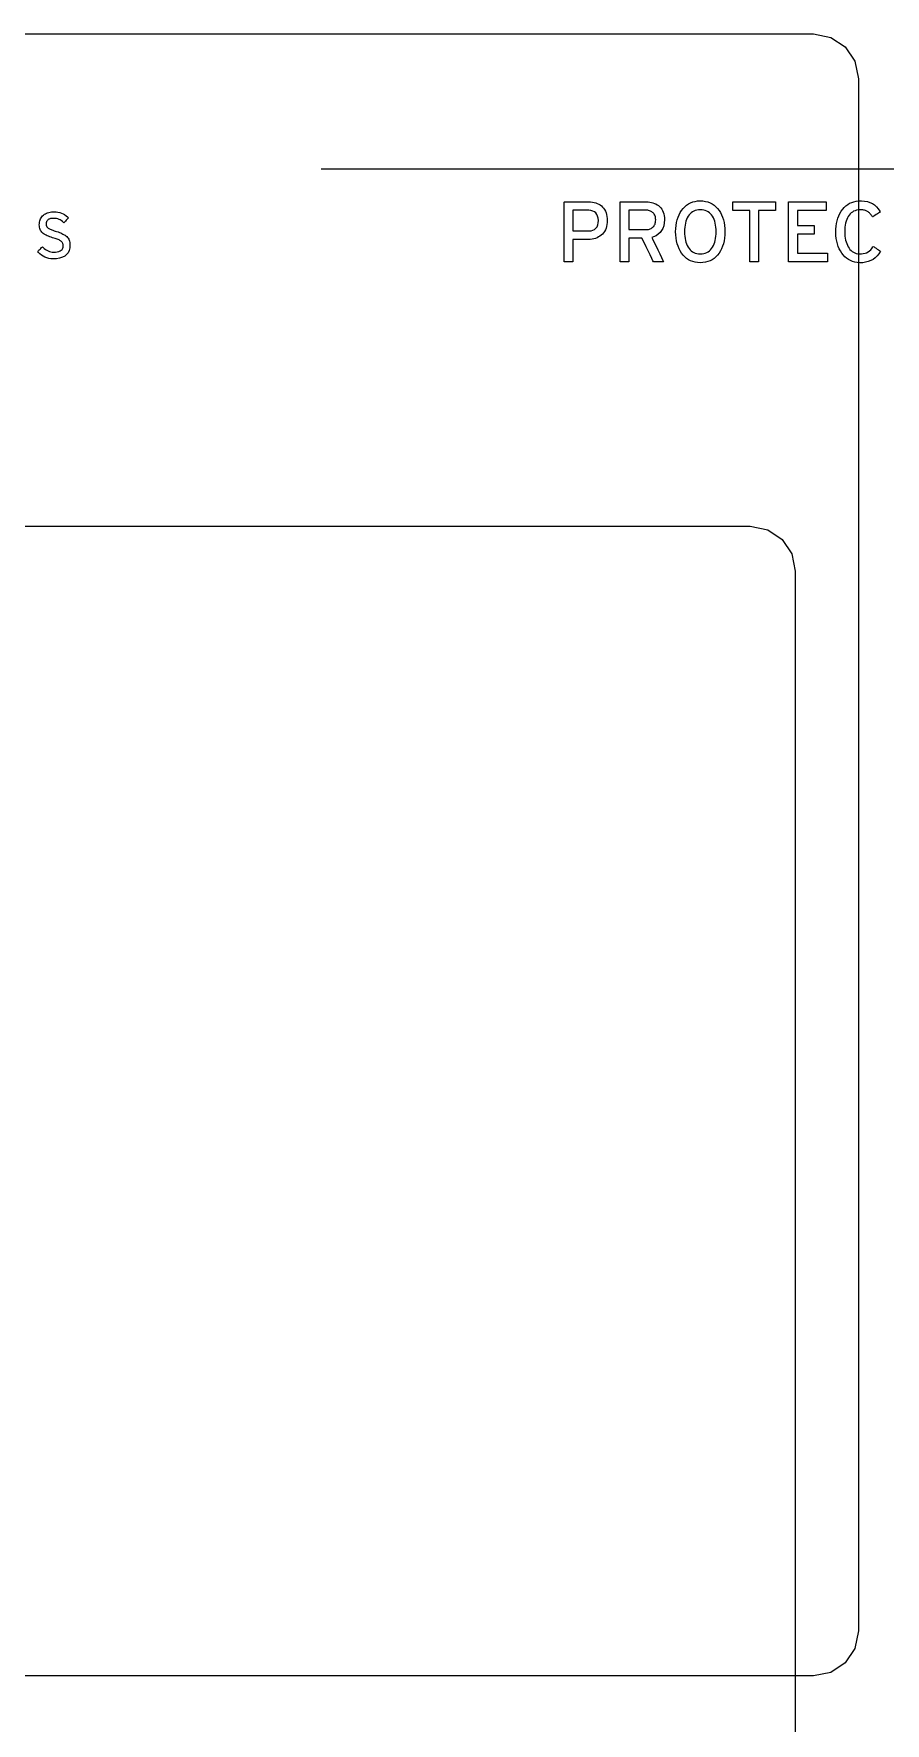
# Model space of a CAD drawing. Extents: x 1 to 47.7, y 0.2 to 35.
# Drawn here: x 7.778 to 9.292, y 11.121 to 14.125 of the extents above; entities that cross this region are included whole.
import ezdxf

# ---------------------------------------------------------------- set-up
doc = ezdxf.new("R2010")
doc.units = 0
doc.header["$MEASUREMENT"] = 0
for name, color, linetype in [('4_1__4U__UP_TO_ONE_IO_BOAR', 7, 'CONTINUOUS'), ('4_2__4U__FRONT_PANEL_W_24_', 7, 'CONTINUOUS'), ('5_1___24__TARGET_LEDS___12', 7, 'CONTINUOUS')]:
    doc.layers.add(name, color=color, linetype=linetype)

msp = doc.modelspace()

# ---------------------------------------------------------------- linework, layer by layer
at = {"layer": '4_1__4U__UP_TO_ONE_IO_BOAR'}
msp.add_lwpolyline([(7.5268, 14.125), (7.7842, 14.125), (8.0416, 14.125), (8.2909, 14.125), (8.41, 14.125), (8.524, 14.125), (8.632, 14.125), (8.7329, 14.125), (8.8257, 14.125), (8.9095, 14.125), (8.9831, 14.125), (9.0456, 14.125), (9.0959, 14.125), (9.1163, 14.125), (9.1332, 14.125), (9.1465, 14.125), (9.1562, 14.125), (9.1622, 14.125), (9.1642, 14.125), (9.1953, 14.1187), (9.2207, 14.1016), (9.2379, 14.0762), (9.2442, 14.045), (9.2442, 14.043), (9.2442, 14.0371), (9.2442, 14.0274), (9.2442, 14.014), (9.2442, 13.9971), (9.2442, 13.9768), (9.2442, 13.9264), (9.2442, 13.8639), (9.2442, 13.7903), (9.2442, 13.7066), (9.2442, 13.6138), (9.2442, 13.5129), (9.2442, 13.4049), (9.2442, 13.2908), (9.2442, 13.1717), (9.2442, 12.9224), (9.2442, 12.665), (9.2442, 12.4076), (9.2442, 12.1583), (9.2442, 12.0392), (9.2442, 11.9252), (9.2442, 11.8172), (9.2442, 11.7163), (9.2442, 11.6235), (9.2442, 11.5397), (9.2442, 11.4661), (9.2442, 11.4036), (9.2442, 11.3533), (9.2442, 11.3329), (9.2442, 11.316), (9.2442, 11.3027), (9.2442, 11.293), (9.2442, 11.287), (9.2442, 11.285), (9.2442, 11.285), (9.2379, 11.2539), (9.2207, 11.2285), (9.1953, 11.2113), (9.1642, 11.205), (9.1622, 11.205), (9.1562, 11.205), (9.1465, 11.205), (9.1332, 11.205), (9.1163, 11.205), (9.0959, 11.205), (9.0456, 11.205), (8.9831, 11.205), (8.9095, 11.205), (8.8257, 11.205), (8.7329, 11.205), (8.632, 11.205), (8.524, 11.205), (8.41, 11.205), (8.2909, 11.205), (8.0416, 11.205), (7.7842, 11.205), (7.5268, 11.205)], dxfattribs=at)
at = {"layer": '4_2__4U__FRONT_PANEL_W_24_'}
for points in [[(11.4131, 13.8845), (8.2889, 13.8845)], [(9.0666, 13.8107), (9.0666, 13.7195), (9.0511, 13.7195), (9.0511, 13.8107), (9.0209, 13.8107), (9.0209, 13.8264), (9.0968, 13.8264), (9.0968, 13.8107), (9.0666, 13.8107)], [(9.1202, 13.7195), (9.1202, 13.8264), (9.1869, 13.8264), (9.1869, 13.8109), (9.1357, 13.8109), (9.1357, 13.7843), (9.1654, 13.7843), (9.1654, 13.7688), (9.1357, 13.7688), (9.1357, 13.735), (9.1891, 13.735), (9.1891, 13.7195), (9.1202, 13.7195)], [(7.6821, 13.2495), (7.9376, 13.2495), (8.1851, 13.2495), (8.3033, 13.2495), (8.4166, 13.2495), (8.5238, 13.2495), (8.6239, 13.2495), (8.7161, 13.2495), (8.7992, 13.2495), (8.8723, 13.2495), (8.9343, 13.2495), (8.9843, 13.2495), (9.0213, 13.2495), (9.0346, 13.2495), (9.0442, 13.2495), (9.0501, 13.2495), (9.0521, 13.2495), (9.0832, 13.2432), (9.1086, 13.226), (9.1258, 13.2006), (9.1321, 13.1695), (9.1321, 13.1675), (9.1321, 13.1616), (9.1321, 13.152), (9.1321, 13.1387), (9.1321, 13.1017), (9.1321, 13.0517), (9.1321, 12.9897), (9.1321, 12.9166), (9.1321, 12.8335), (9.1321, 12.7413), (9.1321, 12.6412), (9.1321, 12.534), (9.1321, 12.4207), (9.1321, 12.3025), (9.1321, 12.055), (9.1321, 11.7995), (9.1321, 11.5439), (9.1321, 11.2964), (9.1321, 11.1782), (9.1321, 11.0649)]]:
    msp.add_lwpolyline(points, dxfattribs=at)
for points in [[(8.7977, 13.7929), (8.7975, 13.7892), (8.7971, 13.7857), (8.7964, 13.7823), (8.7955, 13.7792), (8.7943, 13.7764), (8.7929, 13.7737), (8.7912, 13.7713), (8.7892, 13.769), (8.7871, 13.767), (8.7847, 13.7652), (8.7822, 13.7637), (8.7796, 13.7624), (8.7767, 13.7613), (8.7737, 13.7605), (8.7706, 13.7598), (8.7672, 13.7595), (8.7637, 13.7593), (8.7625, 13.7593), (8.76, 13.7593), (8.7562, 13.7593), (8.7516, 13.7593), (8.7469, 13.7593), (8.7425, 13.7593), (8.7389, 13.7593), (8.7367, 13.7593), (8.7363, 13.7591), (8.7363, 13.7567), (8.7363, 13.752), (8.7363, 13.7459), (8.7363, 13.739), (8.7363, 13.7322), (8.7363, 13.7261), (8.7363, 13.7217), (8.7363, 13.7196), (8.7359, 13.7195), (8.7346, 13.7195), (8.7325, 13.7195), (8.73, 13.7195), (8.7273, 13.7195), (8.7248, 13.7195), (8.7228, 13.7195), (8.7214, 13.7195), (8.7211, 13.7197), (8.7211, 13.7254), (8.7211, 13.7374), (8.7211, 13.7535), (8.7211, 13.7719), (8.7211, 13.7903), (8.7211, 13.8069), (8.7211, 13.8194), (8.7211, 13.8259), (8.7218, 13.8264), (8.7253, 13.8264), (8.7311, 13.8264), (8.7381, 13.8264), (8.7457, 13.8264), (8.7529, 13.8264), (8.759, 13.8264), (8.7631, 13.8264), (8.7648, 13.8264), (8.7681, 13.8262), (8.7713, 13.8259), (8.7743, 13.8253), (8.7772, 13.8245), (8.7799, 13.8234), (8.7825, 13.8222), (8.7849, 13.8207), (8.7872, 13.819), (8.7894, 13.817), (8.7913, 13.8148), (8.7929, 13.8124), (8.7944, 13.8097), (8.7955, 13.8068), (8.7964, 13.8037), (8.7971, 13.8003), (8.7975, 13.7967)], [(8.8995, 13.7944), (8.8991, 13.7887), (8.8981, 13.7836), (8.8965, 13.779), (8.8944, 13.775), (8.8916, 13.7714), (8.8883, 13.7685), (8.8844, 13.766), (8.8799, 13.7641), (8.8768, 13.7629), (8.8781, 13.7602), (8.8806, 13.7551), (8.8838, 13.7484), (8.8874, 13.741), (8.891, 13.7335), (8.8942, 13.727), (8.8966, 13.722), (8.8978, 13.7196), (8.8975, 13.7195), (8.896, 13.7195), (8.8936, 13.7195), (8.8907, 13.7195), (8.8876, 13.7195), (8.8846, 13.7195), (8.8821, 13.7195), (8.8805, 13.7195), (8.8799, 13.7195), (8.879, 13.7213), (8.8769, 13.7257), (8.8739, 13.7319), (8.8705, 13.739), (8.8669, 13.7462), (8.8637, 13.7529), (8.8611, 13.7582), (8.8596, 13.7613), (8.8592, 13.7618), (8.8576, 13.7618), (8.8548, 13.7618), (8.8512, 13.7618), (8.8471, 13.7618), (8.8432, 13.7618), (8.8397, 13.7618), (8.8372, 13.7618), (8.836, 13.7618), (8.836, 13.7607), (8.836, 13.7569), (8.836, 13.7512), (8.836, 13.7443), (8.836, 13.737), (8.836, 13.73), (8.836, 13.7243), (8.836, 13.7205), (8.836, 13.7195), (8.8352, 13.7195), (8.8336, 13.7195), (8.8313, 13.7195), (8.8288, 13.7195), (8.8261, 13.7195), (8.8238, 13.7195), (8.8219, 13.7195), (8.8209, 13.7195), (8.8208, 13.7207), (8.8208, 13.7285), (8.8208, 13.7419), (8.8208, 13.7587), (8.8208, 13.7771), (8.8208, 13.7951), (8.8208, 13.8106), (8.8208, 13.8217), (8.8208, 13.8263), (8.8222, 13.8264), (8.8265, 13.8264), (8.8328, 13.8264), (8.8403, 13.8264), (8.8481, 13.8264), (8.8555, 13.8264), (8.8615, 13.8264), (8.8653, 13.8264), (8.8671, 13.8264), (8.8703, 13.8262), (8.8733, 13.8258), (8.8762, 13.8253), (8.879, 13.8245), (8.8817, 13.8235), (8.8842, 13.8224), (8.8866, 13.821), (8.8889, 13.8194), (8.8911, 13.8176), (8.893, 13.8155), (8.8947, 13.8132), (8.8961, 13.8107), (8.8973, 13.8079), (8.8982, 13.8049), (8.8989, 13.8016), (8.8993, 13.7981)], [(9.007, 13.773), (9.0068, 13.7673), (9.0063, 13.7619), (9.0055, 13.7567), (9.0043, 13.7518), (9.0029, 13.7473), (9.0011, 13.7429), (8.999, 13.7389), (8.9966, 13.7351), (8.9939, 13.7316), (8.9908, 13.7284), (8.9876, 13.7257), (8.9841, 13.7233), (8.9804, 13.7214), (8.9764, 13.7199), (8.9722, 13.7188), (8.9677, 13.7181), (8.963, 13.7178), (8.9584, 13.7181), (8.954, 13.7188), (8.9498, 13.7199), (8.9459, 13.7214), (8.9422, 13.7233), (8.9388, 13.7257), (8.9356, 13.7284), (8.9326, 13.7316), (8.9299, 13.7351), (8.9274, 13.7389), (8.9253, 13.7429), (8.9235, 13.7473), (8.922, 13.7518), (8.9208, 13.7567), (8.92, 13.7619), (8.9195, 13.7673), (8.9193, 13.773), (8.9195, 13.7787), (8.92, 13.7841), (8.9208, 13.7892), (8.922, 13.7941), (8.9235, 13.7987), (8.9253, 13.8031), (8.9274, 13.8072), (8.9299, 13.811), (8.9326, 13.8145), (8.9356, 13.8176), (8.9388, 13.8203), (8.9422, 13.8227), (8.9459, 13.8246), (8.9498, 13.8261), (8.954, 13.8271), (8.9584, 13.8278), (8.963, 13.8281), (8.9677, 13.8278), (8.9722, 13.8271), (8.9764, 13.8261), (8.9804, 13.8246), (8.9841, 13.8227), (8.9876, 13.8203), (8.9908, 13.8176), (8.9939, 13.8145), (8.9966, 13.811), (8.999, 13.8072), (9.0011, 13.8031), (9.0029, 13.7987), (9.0043, 13.7941), (9.0055, 13.7892), (9.0063, 13.7841), (9.0068, 13.7787)], [(9.2835, 13.7382), (9.2807, 13.7339), (9.2776, 13.73), (9.2741, 13.7267), (9.2704, 13.7239), (9.2662, 13.7217), (9.2618, 13.7199), (9.257, 13.7187), (9.2519, 13.718), (9.2467, 13.7178), (9.2422, 13.7182), (9.2379, 13.719), (9.2339, 13.7201), (9.2302, 13.7217), (9.2266, 13.7236), (9.2233, 13.7259), (9.2202, 13.7287), (9.2173, 13.7318), (9.2147, 13.7352), (9.2123, 13.7389), (9.2102, 13.7428), (9.2084, 13.747), (9.2069, 13.7514), (9.2058, 13.7561), (9.2049, 13.7611), (9.2043, 13.7663), (9.2041, 13.7718), (9.2042, 13.7774), (9.2046, 13.7828), (9.2054, 13.7878), (9.2064, 13.7927), (9.2078, 13.7973), (9.2094, 13.8016), (9.2114, 13.8057), (9.2137, 13.8095), (9.2163, 13.813), (9.219, 13.8162), (9.222, 13.8191), (9.2252, 13.8215), (9.2287, 13.8236), (9.2324, 13.8253), (9.2363, 13.8265), (9.2405, 13.8274), (9.2448, 13.828), (9.2498, 13.8281), (9.2552, 13.8276), (9.2602, 13.8266), (9.2648, 13.8251), (9.2691, 13.8231), (9.2729, 13.8206), (9.2764, 13.8175), (9.2795, 13.814), (9.2821, 13.8099), (9.2829, 13.808), (9.2819, 13.8074), (9.2802, 13.8063), (9.278, 13.8049), (9.2757, 13.8034), (9.2734, 13.8019), (9.2714, 13.8006), (9.27, 13.7997), (9.2694, 13.7993), (9.2686, 13.8005), (9.2677, 13.8019), (9.2667, 13.8032), (9.2658, 13.8044), (9.2648, 13.8056), (9.2638, 13.8066), (9.2627, 13.8075), (9.2617, 13.8084), (9.2606, 13.8092), (9.2594, 13.8098), (9.2581, 13.8104), (9.2568, 13.8109), (9.2553, 13.8113), (9.2539, 13.8116), (9.2523, 13.8119), (9.2506, 13.812), (9.2489, 13.8121), (9.2466, 13.8121), (9.2437, 13.8118), (9.2409, 13.8113), (9.2383, 13.8105), (9.2358, 13.8094), (9.2336, 13.8081), (9.2315, 13.8065), (9.2296, 13.8046), (9.2278, 13.8025), (9.2262, 13.8001), (9.2248, 13.7975), (9.2235, 13.7946), (9.2225, 13.7916), (9.2216, 13.7883), (9.2209, 13.7849), (9.2204, 13.7812), (9.2201, 13.7773), (9.22, 13.7732), (9.2201, 13.7692), (9.2204, 13.7653), (9.2208, 13.7617), (9.2215, 13.7582), (9.2223, 13.755), (9.2234, 13.7519), (9.2246, 13.7491), (9.226, 13.7464), (9.2276, 13.744), (9.2293, 13.7417), (9.2312, 13.7397), (9.2333, 13.738), (9.2355, 13.7366), (9.238, 13.7355), (9.2405, 13.7346), (9.2433, 13.734), (9.2462, 13.7338), (9.2495, 13.7338), (9.2529, 13.7341), (9.256, 13.7348), (9.2589, 13.7358), (9.2616, 13.7372), (9.2641, 13.739), (9.2663, 13.7411), (9.2684, 13.7435), (9.2702, 13.7463), (9.2709, 13.7469), (9.272, 13.7462), (9.2737, 13.745), (9.2757, 13.7436), (9.2779, 13.7421), (9.28, 13.7406), (9.2818, 13.7394), (9.2831, 13.7385)], [(7.8423, 13.7494), (7.842, 13.7443), (7.8409, 13.7397), (7.839, 13.7358), (7.8364, 13.7324), (7.833, 13.7297), (7.8289, 13.7276), (7.8239, 13.726), (7.8182, 13.7251), (7.8123, 13.7247), (7.8084, 13.7251), (7.8048, 13.7257), (7.8013, 13.7266), (7.7979, 13.7279), (7.7948, 13.7295), (7.7919, 13.7314), (7.7891, 13.7336), (7.7865, 13.7361), (7.7851, 13.7379), (7.7856, 13.7384), (7.7866, 13.7394), (7.7878, 13.7407), (7.7892, 13.7421), (7.7907, 13.7435), (7.7919, 13.7448), (7.7929, 13.7457), (7.7934, 13.7463), (7.7946, 13.7451), (7.7967, 13.7432), (7.7988, 13.7415), (7.8011, 13.7401), (7.8034, 13.7389), (7.8058, 13.738), (7.8082, 13.7373), (7.8108, 13.7369), (7.8134, 13.7367), (7.8167, 13.7367), (7.8199, 13.7371), (7.8227, 13.7378), (7.825, 13.7388), (7.8269, 13.7401), (7.8284, 13.7417), (7.8295, 13.7437), (7.8302, 13.7459), (7.8304, 13.7484), (7.8303, 13.7495), (7.8302, 13.7505), (7.8299, 13.7515), (7.8296, 13.7524), (7.8292, 13.7533), (7.8286, 13.7541), (7.828, 13.7549), (7.8272, 13.7556), (7.8264, 13.7563), (7.8254, 13.757), (7.8242, 13.7577), (7.8229, 13.7584), (7.8214, 13.759), (7.8198, 13.7597), (7.818, 13.7604), (7.8161, 13.761), (7.814, 13.7616), (7.8116, 13.7623), (7.8089, 13.7632), (7.8064, 13.764), (7.8041, 13.7649), (7.8019, 13.7659), (7.7998, 13.7669), (7.798, 13.7679), (7.7963, 13.769), (7.7947, 13.7701), (7.7933, 13.7713), (7.7921, 13.7725), (7.791, 13.7739), (7.7901, 13.7755), (7.7893, 13.7772), (7.7887, 13.779), (7.7883, 13.781), (7.788, 13.7831), (7.7879, 13.7854), (7.788, 13.7878), (7.7882, 13.79), (7.7887, 13.7922), (7.7893, 13.7943), (7.7901, 13.7962), (7.7912, 13.798), (7.7924, 13.7997), (7.7938, 13.8013), (7.7954, 13.8027), (7.7971, 13.804), (7.7988, 13.8051), (7.8007, 13.806), (7.8027, 13.8069), (7.8048, 13.8075), (7.807, 13.8081), (7.8093, 13.8084), (7.8117, 13.8087), (7.8142, 13.8087), (7.8177, 13.8086), (7.821, 13.8081), (7.8242, 13.8073), (7.8273, 13.8063), (7.8302, 13.805), (7.8329, 13.8034), (7.8356, 13.8015), (7.838, 13.7994), (7.8397, 13.7977), (7.8392, 13.7972), (7.8383, 13.7962), (7.8371, 13.795), (7.8357, 13.7935), (7.8343, 13.7921), (7.833, 13.7907), (7.832, 13.7897), (7.8314, 13.7891), (7.8306, 13.7898), (7.8289, 13.7914), (7.827, 13.7928), (7.8251, 13.794), (7.8231, 13.7949), (7.8209, 13.7957), (7.8186, 13.7963), (7.8163, 13.7966), (7.8138, 13.7968), (7.8119, 13.7968), (7.8105, 13.7967), (7.8091, 13.7965), (7.8079, 13.7963), (7.8067, 13.7959), (7.8057, 13.7956), (7.8047, 13.7951), (7.8038, 13.7946), (7.803, 13.794), (7.8024, 13.7933), (7.8018, 13.7926), (7.8012, 13.7919), (7.8008, 13.7911), (7.8004, 13.7903), (7.8002, 13.7894), (7.8, 13.7885), (7.7998, 13.7876), (7.7998, 13.7867), (7.7998, 13.7862), (7.7998, 13.7857), (7.7999, 13.7853), (7.8, 13.7849), (7.8001, 13.7845), (7.8002, 13.7841), (7.8003, 13.7837), (7.8004, 13.7833), (7.8006, 13.783), (7.8008, 13.7826), (7.8011, 13.7822), (7.8013, 13.7818), (7.8016, 13.7814), (7.8019, 13.7811), (7.8023, 13.7807), (7.8027, 13.7804), (7.8031, 13.78), (7.8038, 13.7795), (7.8048, 13.7789), (7.8059, 13.7782), (7.8072, 13.7776), (7.8087, 13.7769), (7.8103, 13.7763), (7.8121, 13.7756), (7.8141, 13.7749), (7.8162, 13.7743), (7.8187, 13.7735), (7.8212, 13.7727), (7.8236, 13.7718), (7.8259, 13.7709), (7.828, 13.7699), (7.83, 13.7689), (7.8319, 13.7678), (7.8336, 13.7667), (7.8352, 13.7656), (7.8367, 13.7643), (7.838, 13.763), (7.8391, 13.7614), (7.8401, 13.7598), (7.8408, 13.758), (7.8415, 13.7561), (7.8419, 13.754), (7.8422, 13.7518)], [(8.7819, 13.7929), (8.7815, 13.7971), (8.7806, 13.8007), (8.7793, 13.8038), (8.7774, 13.8064), (8.775, 13.8084), (8.7722, 13.8099), (8.7688, 13.8109), (8.7649, 13.8113), (8.7633, 13.8113), (8.7606, 13.8113), (8.7566, 13.8113), (8.7517, 13.8113), (8.7466, 13.8113), (8.742, 13.8113), (8.7384, 13.8113), (8.7365, 13.8113), (8.7363, 13.8107), (8.7363, 13.8076), (8.7363, 13.8025), (8.7363, 13.7962), (8.7363, 13.7895), (8.7363, 13.7832), (8.7363, 13.778), (8.7363, 13.7749), (8.7365, 13.7744), (8.7384, 13.7744), (8.742, 13.7744), (8.7466, 13.7744), (8.7517, 13.7744), (8.7566, 13.7744), (8.7606, 13.7744), (8.7633, 13.7744), (8.7649, 13.7744), (8.7689, 13.7748), (8.7723, 13.7758), (8.7752, 13.7773), (8.7776, 13.7794), (8.7795, 13.782), (8.7808, 13.7851), (8.7816, 13.7887)], [(8.8838, 13.794), (8.8837, 13.7959), (8.8835, 13.7978), (8.8832, 13.7995), (8.8827, 13.8011), (8.8821, 13.8026), (8.8814, 13.804), (8.8805, 13.8053), (8.8795, 13.8064), (8.8784, 13.8074), (8.8772, 13.8083), (8.8759, 13.8091), (8.8745, 13.8098), (8.8729, 13.8104), (8.8713, 13.8108), (8.8696, 13.8111), (8.8678, 13.8113), (8.8662, 13.8113), (8.8647, 13.8113), (8.8613, 13.8113), (8.8567, 13.8113), (8.8515, 13.8113), (8.8462, 13.8113), (8.8415, 13.8113), (8.8379, 13.8113), (8.8361, 13.8113), (8.836, 13.8106), (8.836, 13.8076), (8.836, 13.8029), (8.836, 13.7971), (8.836, 13.791), (8.836, 13.7853), (8.836, 13.7805), (8.836, 13.7775), (8.8361, 13.7768), (8.8379, 13.7768), (8.8415, 13.7768), (8.8462, 13.7768), (8.8515, 13.7768), (8.8567, 13.7768), (8.8613, 13.7768), (8.8647, 13.7768), (8.8662, 13.7768), (8.8678, 13.7769), (8.8696, 13.777), (8.8713, 13.7773), (8.8728, 13.7777), (8.8743, 13.7782), (8.8757, 13.7789), (8.8771, 13.7797), (8.8783, 13.7805), (8.8794, 13.7815), (8.8804, 13.7826), (8.8813, 13.7839), (8.882, 13.7852), (8.8827, 13.7867), (8.8831, 13.7884), (8.8835, 13.7901), (8.8837, 13.792)], [(8.9912, 13.773), (8.9911, 13.7772), (8.9908, 13.7811), (8.9903, 13.7849), (8.9896, 13.7885), (8.9887, 13.7918), (8.9876, 13.7949), (8.9864, 13.7978), (8.9849, 13.8005), (8.9832, 13.8029), (8.9814, 13.805), (8.9793, 13.8069), (8.9771, 13.8085), (8.9746, 13.8098), (8.972, 13.8108), (8.9692, 13.8115), (8.9662, 13.812), (8.963, 13.8121), (8.9599, 13.812), (8.957, 13.8115), (8.9543, 13.8108), (8.9517, 13.8098), (8.9493, 13.8085), (8.9471, 13.8069), (8.945, 13.805), (8.9432, 13.8029), (8.9415, 13.8005), (8.94, 13.7978), (8.9387, 13.7949), (8.9376, 13.7918), (8.9367, 13.7885), (8.936, 13.7849), (8.9355, 13.7811), (8.9352, 13.7772), (8.9351, 13.773), (8.9352, 13.7688), (8.9355, 13.7649), (8.936, 13.7612), (8.9367, 13.7576), (8.9376, 13.7543), (8.9387, 13.7513), (8.94, 13.7484), (8.9415, 13.7457), (8.9432, 13.7433), (8.945, 13.741), (8.9471, 13.7391), (8.9493, 13.7374), (8.9517, 13.7361), (8.9543, 13.7351), (8.957, 13.7343), (8.9599, 13.7339), (8.963, 13.7337), (8.9662, 13.7339), (8.9692, 13.7343), (8.972, 13.7351), (8.9746, 13.7361), (8.9771, 13.7374), (8.9793, 13.7391), (8.9814, 13.741), (8.9832, 13.7433), (8.9849, 13.7457), (8.9864, 13.7484), (8.9876, 13.7513), (8.9887, 13.7543), (8.9896, 13.7576), (8.9903, 13.7612), (8.9908, 13.7649), (8.9911, 13.7688)]]:
    msp.add_lwpolyline(points, close=True, dxfattribs=at)
at = {"layer": '5_1___24__TARGET_LEDS___12'}
for points in [[(11.4131, 13.8845), (8.2889, 13.8845)], [(9.0666, 13.8107), (9.0666, 13.7195), (9.0511, 13.7195), (9.0511, 13.8107), (9.0209, 13.8107), (9.0209, 13.8264), (9.0968, 13.8264), (9.0968, 13.8107), (9.0666, 13.8107)], [(9.1202, 13.7195), (9.1202, 13.8264), (9.1869, 13.8264), (9.1869, 13.8109), (9.1357, 13.8109), (9.1357, 13.7843), (9.1654, 13.7843), (9.1654, 13.7688), (9.1357, 13.7688), (9.1357, 13.735), (9.1891, 13.735), (9.1891, 13.7195), (9.1202, 13.7195)], [(7.6821, 13.2495), (7.9376, 13.2495), (8.1851, 13.2495), (8.3033, 13.2495), (8.4166, 13.2495), (8.5238, 13.2495), (8.6239, 13.2495), (8.7161, 13.2495), (8.7992, 13.2495), (8.8723, 13.2495), (8.9343, 13.2495), (8.9843, 13.2495), (9.0213, 13.2495), (9.0346, 13.2495), (9.0442, 13.2495), (9.0501, 13.2495), (9.0521, 13.2495), (9.0832, 13.2432), (9.1086, 13.226), (9.1258, 13.2006), (9.1321, 13.1695), (9.1321, 13.1675), (9.1321, 13.1616), (9.1321, 13.152), (9.1321, 13.1387), (9.1321, 13.1017), (9.1321, 13.0517), (9.1321, 12.9897), (9.1321, 12.9166), (9.1321, 12.8335), (9.1321, 12.7413), (9.1321, 12.6412), (9.1321, 12.534), (9.1321, 12.4207), (9.1321, 12.3025), (9.1321, 12.055), (9.1321, 11.7995), (9.1321, 11.5439), (9.1321, 11.2964), (9.1321, 11.1782), (9.1321, 11.0649)]]:
    msp.add_lwpolyline(points, dxfattribs=at)
for points in [[(8.7977, 13.7929), (8.7975, 13.7892), (8.7971, 13.7857), (8.7964, 13.7823), (8.7955, 13.7792), (8.7943, 13.7764), (8.7929, 13.7737), (8.7912, 13.7713), (8.7892, 13.769), (8.7871, 13.767), (8.7847, 13.7652), (8.7822, 13.7637), (8.7796, 13.7624), (8.7767, 13.7613), (8.7737, 13.7605), (8.7706, 13.7598), (8.7672, 13.7595), (8.7637, 13.7593), (8.7625, 13.7593), (8.76, 13.7593), (8.7562, 13.7593), (8.7516, 13.7593), (8.7469, 13.7593), (8.7425, 13.7593), (8.7389, 13.7593), (8.7367, 13.7593), (8.7363, 13.7591), (8.7363, 13.7567), (8.7363, 13.752), (8.7363, 13.7459), (8.7363, 13.739), (8.7363, 13.7322), (8.7363, 13.7261), (8.7363, 13.7217), (8.7363, 13.7196), (8.7359, 13.7195), (8.7346, 13.7195), (8.7325, 13.7195), (8.73, 13.7195), (8.7273, 13.7195), (8.7248, 13.7195), (8.7228, 13.7195), (8.7214, 13.7195), (8.7211, 13.7197), (8.7211, 13.7254), (8.7211, 13.7374), (8.7211, 13.7535), (8.7211, 13.7719), (8.7211, 13.7903), (8.7211, 13.8069), (8.7211, 13.8194), (8.7211, 13.8259), (8.7218, 13.8264), (8.7253, 13.8264), (8.7311, 13.8264), (8.7381, 13.8264), (8.7457, 13.8264), (8.7529, 13.8264), (8.759, 13.8264), (8.7631, 13.8264), (8.7648, 13.8264), (8.7681, 13.8262), (8.7713, 13.8259), (8.7743, 13.8253), (8.7772, 13.8245), (8.7799, 13.8234), (8.7825, 13.8222), (8.7849, 13.8207), (8.7872, 13.819), (8.7894, 13.817), (8.7913, 13.8148), (8.7929, 13.8124), (8.7944, 13.8097), (8.7955, 13.8068), (8.7964, 13.8037), (8.7971, 13.8003), (8.7975, 13.7967)], [(8.8995, 13.7944), (8.8991, 13.7887), (8.8981, 13.7836), (8.8965, 13.779), (8.8944, 13.775), (8.8916, 13.7714), (8.8883, 13.7685), (8.8844, 13.766), (8.8799, 13.7641), (8.8768, 13.7629), (8.8781, 13.7602), (8.8806, 13.7551), (8.8838, 13.7484), (8.8874, 13.741), (8.891, 13.7335), (8.8942, 13.727), (8.8966, 13.722), (8.8978, 13.7196), (8.8975, 13.7195), (8.896, 13.7195), (8.8936, 13.7195), (8.8907, 13.7195), (8.8876, 13.7195), (8.8846, 13.7195), (8.8821, 13.7195), (8.8805, 13.7195), (8.8799, 13.7195), (8.879, 13.7213), (8.8769, 13.7257), (8.8739, 13.7319), (8.8705, 13.739), (8.8669, 13.7462), (8.8637, 13.7529), (8.8611, 13.7582), (8.8596, 13.7613), (8.8592, 13.7618), (8.8576, 13.7618), (8.8548, 13.7618), (8.8512, 13.7618), (8.8471, 13.7618), (8.8432, 13.7618), (8.8397, 13.7618), (8.8372, 13.7618), (8.836, 13.7618), (8.836, 13.7607), (8.836, 13.7569), (8.836, 13.7512), (8.836, 13.7443), (8.836, 13.737), (8.836, 13.73), (8.836, 13.7243), (8.836, 13.7205), (8.836, 13.7195), (8.8352, 13.7195), (8.8336, 13.7195), (8.8313, 13.7195), (8.8288, 13.7195), (8.8261, 13.7195), (8.8238, 13.7195), (8.8219, 13.7195), (8.8209, 13.7195), (8.8208, 13.7207), (8.8208, 13.7285), (8.8208, 13.7419), (8.8208, 13.7587), (8.8208, 13.7771), (8.8208, 13.7951), (8.8208, 13.8106), (8.8208, 13.8217), (8.8208, 13.8263), (8.8222, 13.8264), (8.8265, 13.8264), (8.8328, 13.8264), (8.8403, 13.8264), (8.8481, 13.8264), (8.8555, 13.8264), (8.8615, 13.8264), (8.8653, 13.8264), (8.8671, 13.8264), (8.8703, 13.8262), (8.8733, 13.8258), (8.8762, 13.8253), (8.879, 13.8245), (8.8817, 13.8235), (8.8842, 13.8224), (8.8866, 13.821), (8.8889, 13.8194), (8.8911, 13.8176), (8.893, 13.8155), (8.8947, 13.8132), (8.8961, 13.8107), (8.8973, 13.8079), (8.8982, 13.8049), (8.8989, 13.8016), (8.8993, 13.7981)], [(9.007, 13.773), (9.0068, 13.7673), (9.0063, 13.7619), (9.0055, 13.7567), (9.0043, 13.7518), (9.0029, 13.7473), (9.0011, 13.7429), (8.999, 13.7389), (8.9966, 13.7351), (8.9939, 13.7316), (8.9908, 13.7284), (8.9876, 13.7257), (8.9841, 13.7233), (8.9804, 13.7214), (8.9764, 13.7199), (8.9722, 13.7188), (8.9677, 13.7181), (8.963, 13.7178), (8.9584, 13.7181), (8.954, 13.7188), (8.9498, 13.7199), (8.9459, 13.7214), (8.9422, 13.7233), (8.9388, 13.7257), (8.9356, 13.7284), (8.9326, 13.7316), (8.9299, 13.7351), (8.9274, 13.7389), (8.9253, 13.7429), (8.9235, 13.7473), (8.922, 13.7518), (8.9208, 13.7567), (8.92, 13.7619), (8.9195, 13.7673), (8.9193, 13.773), (8.9195, 13.7787), (8.92, 13.7841), (8.9208, 13.7892), (8.922, 13.7941), (8.9235, 13.7987), (8.9253, 13.8031), (8.9274, 13.8072), (8.9299, 13.811), (8.9326, 13.8145), (8.9356, 13.8176), (8.9388, 13.8203), (8.9422, 13.8227), (8.9459, 13.8246), (8.9498, 13.8261), (8.954, 13.8271), (8.9584, 13.8278), (8.963, 13.8281), (8.9677, 13.8278), (8.9722, 13.8271), (8.9764, 13.8261), (8.9804, 13.8246), (8.9841, 13.8227), (8.9876, 13.8203), (8.9908, 13.8176), (8.9939, 13.8145), (8.9966, 13.811), (8.999, 13.8072), (9.0011, 13.8031), (9.0029, 13.7987), (9.0043, 13.7941), (9.0055, 13.7892), (9.0063, 13.7841), (9.0068, 13.7787)], [(9.2835, 13.7382), (9.2807, 13.7339), (9.2776, 13.73), (9.2741, 13.7267), (9.2704, 13.7239), (9.2662, 13.7217), (9.2618, 13.7199), (9.257, 13.7187), (9.2519, 13.718), (9.2467, 13.7178), (9.2422, 13.7182), (9.2379, 13.719), (9.2339, 13.7201), (9.2302, 13.7217), (9.2266, 13.7236), (9.2233, 13.7259), (9.2202, 13.7287), (9.2173, 13.7318), (9.2147, 13.7352), (9.2123, 13.7389), (9.2102, 13.7428), (9.2084, 13.747), (9.2069, 13.7514), (9.2058, 13.7561), (9.2049, 13.7611), (9.2043, 13.7663), (9.2041, 13.7718), (9.2042, 13.7774), (9.2046, 13.7828), (9.2054, 13.7878), (9.2064, 13.7927), (9.2078, 13.7973), (9.2094, 13.8016), (9.2114, 13.8057), (9.2137, 13.8095), (9.2163, 13.813), (9.219, 13.8162), (9.222, 13.8191), (9.2252, 13.8215), (9.2287, 13.8236), (9.2324, 13.8253), (9.2363, 13.8265), (9.2405, 13.8274), (9.2448, 13.828), (9.2498, 13.8281), (9.2552, 13.8276), (9.2602, 13.8266), (9.2648, 13.8251), (9.2691, 13.8231), (9.2729, 13.8206), (9.2764, 13.8175), (9.2795, 13.814), (9.2821, 13.8099), (9.2829, 13.808), (9.2819, 13.8074), (9.2802, 13.8063), (9.278, 13.8049), (9.2757, 13.8034), (9.2734, 13.8019), (9.2714, 13.8006), (9.27, 13.7997), (9.2694, 13.7993), (9.2686, 13.8005), (9.2677, 13.8019), (9.2667, 13.8032), (9.2658, 13.8044), (9.2648, 13.8056), (9.2638, 13.8066), (9.2627, 13.8075), (9.2617, 13.8084), (9.2606, 13.8092), (9.2594, 13.8098), (9.2581, 13.8104), (9.2568, 13.8109), (9.2553, 13.8113), (9.2539, 13.8116), (9.2523, 13.8119), (9.2506, 13.812), (9.2489, 13.8121), (9.2466, 13.8121), (9.2437, 13.8118), (9.2409, 13.8113), (9.2383, 13.8105), (9.2358, 13.8094), (9.2336, 13.8081), (9.2315, 13.8065), (9.2296, 13.8046), (9.2278, 13.8025), (9.2262, 13.8001), (9.2248, 13.7975), (9.2235, 13.7946), (9.2225, 13.7916), (9.2216, 13.7883), (9.2209, 13.7849), (9.2204, 13.7812), (9.2201, 13.7773), (9.22, 13.7732), (9.2201, 13.7692), (9.2204, 13.7653), (9.2208, 13.7617), (9.2215, 13.7582), (9.2223, 13.755), (9.2234, 13.7519), (9.2246, 13.7491), (9.226, 13.7464), (9.2276, 13.744), (9.2293, 13.7417), (9.2312, 13.7397), (9.2333, 13.738), (9.2355, 13.7366), (9.238, 13.7355), (9.2405, 13.7346), (9.2433, 13.734), (9.2462, 13.7338), (9.2495, 13.7338), (9.2529, 13.7341), (9.256, 13.7348), (9.2589, 13.7358), (9.2616, 13.7372), (9.2641, 13.739), (9.2663, 13.7411), (9.2684, 13.7435), (9.2702, 13.7463), (9.2709, 13.7469), (9.272, 13.7462), (9.2737, 13.745), (9.2757, 13.7436), (9.2779, 13.7421), (9.28, 13.7406), (9.2818, 13.7394), (9.2831, 13.7385)], [(7.8423, 13.7494), (7.842, 13.7443), (7.8409, 13.7397), (7.839, 13.7358), (7.8364, 13.7324), (7.833, 13.7297), (7.8289, 13.7276), (7.8239, 13.726), (7.8182, 13.7251), (7.8123, 13.7247), (7.8084, 13.7251), (7.8048, 13.7257), (7.8013, 13.7266), (7.7979, 13.7279), (7.7948, 13.7295), (7.7919, 13.7314), (7.7891, 13.7336), (7.7865, 13.7361), (7.7851, 13.7379), (7.7856, 13.7384), (7.7866, 13.7394), (7.7878, 13.7407), (7.7892, 13.7421), (7.7907, 13.7435), (7.7919, 13.7448), (7.7929, 13.7457), (7.7934, 13.7463), (7.7946, 13.7451), (7.7967, 13.7432), (7.7988, 13.7415), (7.8011, 13.7401), (7.8034, 13.7389), (7.8058, 13.738), (7.8082, 13.7373), (7.8108, 13.7369), (7.8134, 13.7367), (7.8167, 13.7367), (7.8199, 13.7371), (7.8227, 13.7378), (7.825, 13.7388), (7.8269, 13.7401), (7.8284, 13.7417), (7.8295, 13.7437), (7.8302, 13.7459), (7.8304, 13.7484), (7.8303, 13.7495), (7.8302, 13.7505), (7.8299, 13.7515), (7.8296, 13.7524), (7.8292, 13.7533), (7.8286, 13.7541), (7.828, 13.7549), (7.8272, 13.7556), (7.8264, 13.7563), (7.8254, 13.757), (7.8242, 13.7577), (7.8229, 13.7584), (7.8214, 13.759), (7.8198, 13.7597), (7.818, 13.7604), (7.8161, 13.761), (7.814, 13.7616), (7.8116, 13.7623), (7.8089, 13.7632), (7.8064, 13.764), (7.8041, 13.7649), (7.8019, 13.7659), (7.7998, 13.7669), (7.798, 13.7679), (7.7963, 13.769), (7.7947, 13.7701), (7.7933, 13.7713), (7.7921, 13.7725), (7.791, 13.7739), (7.7901, 13.7755), (7.7893, 13.7772), (7.7887, 13.779), (7.7883, 13.781), (7.788, 13.7831), (7.7879, 13.7854), (7.788, 13.7878), (7.7882, 13.79), (7.7887, 13.7922), (7.7893, 13.7943), (7.7901, 13.7962), (7.7912, 13.798), (7.7924, 13.7997), (7.7938, 13.8013), (7.7954, 13.8027), (7.7971, 13.804), (7.7988, 13.8051), (7.8007, 13.806), (7.8027, 13.8069), (7.8048, 13.8075), (7.807, 13.8081), (7.8093, 13.8084), (7.8117, 13.8087), (7.8142, 13.8087), (7.8177, 13.8086), (7.821, 13.8081), (7.8242, 13.8073), (7.8273, 13.8063), (7.8302, 13.805), (7.8329, 13.8034), (7.8356, 13.8015), (7.838, 13.7994), (7.8397, 13.7977), (7.8392, 13.7972), (7.8383, 13.7962), (7.8371, 13.795), (7.8357, 13.7935), (7.8343, 13.7921), (7.833, 13.7907), (7.832, 13.7897), (7.8314, 13.7891), (7.8306, 13.7898), (7.8289, 13.7914), (7.827, 13.7928), (7.8251, 13.794), (7.8231, 13.7949), (7.8209, 13.7957), (7.8186, 13.7963), (7.8163, 13.7966), (7.8138, 13.7968), (7.8119, 13.7968), (7.8105, 13.7967), (7.8091, 13.7965), (7.8079, 13.7963), (7.8067, 13.7959), (7.8057, 13.7956), (7.8047, 13.7951), (7.8038, 13.7946), (7.803, 13.794), (7.8024, 13.7933), (7.8018, 13.7926), (7.8012, 13.7919), (7.8008, 13.7911), (7.8004, 13.7903), (7.8002, 13.7894), (7.8, 13.7885), (7.7998, 13.7876), (7.7998, 13.7867), (7.7998, 13.7862), (7.7998, 13.7857), (7.7999, 13.7853), (7.8, 13.7849), (7.8001, 13.7845), (7.8002, 13.7841), (7.8003, 13.7837), (7.8004, 13.7833), (7.8006, 13.783), (7.8008, 13.7826), (7.8011, 13.7822), (7.8013, 13.7818), (7.8016, 13.7814), (7.8019, 13.7811), (7.8023, 13.7807), (7.8027, 13.7804), (7.8031, 13.78), (7.8038, 13.7795), (7.8048, 13.7789), (7.8059, 13.7782), (7.8072, 13.7776), (7.8087, 13.7769), (7.8103, 13.7763), (7.8121, 13.7756), (7.8141, 13.7749), (7.8162, 13.7743), (7.8187, 13.7735), (7.8212, 13.7727), (7.8236, 13.7718), (7.8259, 13.7709), (7.828, 13.7699), (7.83, 13.7689), (7.8319, 13.7678), (7.8336, 13.7667), (7.8352, 13.7656), (7.8367, 13.7643), (7.838, 13.763), (7.8391, 13.7614), (7.8401, 13.7598), (7.8408, 13.758), (7.8415, 13.7561), (7.8419, 13.754), (7.8422, 13.7518)], [(8.7819, 13.7929), (8.7815, 13.7971), (8.7806, 13.8007), (8.7793, 13.8038), (8.7774, 13.8064), (8.775, 13.8084), (8.7722, 13.8099), (8.7688, 13.8109), (8.7649, 13.8113), (8.7633, 13.8113), (8.7606, 13.8113), (8.7566, 13.8113), (8.7517, 13.8113), (8.7466, 13.8113), (8.742, 13.8113), (8.7384, 13.8113), (8.7365, 13.8113), (8.7363, 13.8107), (8.7363, 13.8076), (8.7363, 13.8025), (8.7363, 13.7962), (8.7363, 13.7895), (8.7363, 13.7832), (8.7363, 13.778), (8.7363, 13.7749), (8.7365, 13.7744), (8.7384, 13.7744), (8.742, 13.7744), (8.7466, 13.7744), (8.7517, 13.7744), (8.7566, 13.7744), (8.7606, 13.7744), (8.7633, 13.7744), (8.7649, 13.7744), (8.7689, 13.7748), (8.7723, 13.7758), (8.7752, 13.7773), (8.7776, 13.7794), (8.7795, 13.782), (8.7808, 13.7851), (8.7816, 13.7887)], [(8.8838, 13.794), (8.8837, 13.7959), (8.8835, 13.7978), (8.8832, 13.7995), (8.8827, 13.8011), (8.8821, 13.8026), (8.8814, 13.804), (8.8805, 13.8053), (8.8795, 13.8064), (8.8784, 13.8074), (8.8772, 13.8083), (8.8759, 13.8091), (8.8745, 13.8098), (8.8729, 13.8104), (8.8713, 13.8108), (8.8696, 13.8111), (8.8678, 13.8113), (8.8662, 13.8113), (8.8647, 13.8113), (8.8613, 13.8113), (8.8567, 13.8113), (8.8515, 13.8113), (8.8462, 13.8113), (8.8415, 13.8113), (8.8379, 13.8113), (8.8361, 13.8113), (8.836, 13.8106), (8.836, 13.8076), (8.836, 13.8029), (8.836, 13.7971), (8.836, 13.791), (8.836, 13.7853), (8.836, 13.7805), (8.836, 13.7775), (8.8361, 13.7768), (8.8379, 13.7768), (8.8415, 13.7768), (8.8462, 13.7768), (8.8515, 13.7768), (8.8567, 13.7768), (8.8613, 13.7768), (8.8647, 13.7768), (8.8662, 13.7768), (8.8678, 13.7769), (8.8696, 13.777), (8.8713, 13.7773), (8.8728, 13.7777), (8.8743, 13.7782), (8.8757, 13.7789), (8.8771, 13.7797), (8.8783, 13.7805), (8.8794, 13.7815), (8.8804, 13.7826), (8.8813, 13.7839), (8.882, 13.7852), (8.8827, 13.7867), (8.8831, 13.7884), (8.8835, 13.7901), (8.8837, 13.792)], [(8.9912, 13.773), (8.9911, 13.7772), (8.9908, 13.7811), (8.9903, 13.7849), (8.9896, 13.7885), (8.9887, 13.7918), (8.9876, 13.7949), (8.9864, 13.7978), (8.9849, 13.8005), (8.9832, 13.8029), (8.9814, 13.805), (8.9793, 13.8069), (8.9771, 13.8085), (8.9746, 13.8098), (8.972, 13.8108), (8.9692, 13.8115), (8.9662, 13.812), (8.963, 13.8121), (8.9599, 13.812), (8.957, 13.8115), (8.9543, 13.8108), (8.9517, 13.8098), (8.9493, 13.8085), (8.9471, 13.8069), (8.945, 13.805), (8.9432, 13.8029), (8.9415, 13.8005), (8.94, 13.7978), (8.9387, 13.7949), (8.9376, 13.7918), (8.9367, 13.7885), (8.936, 13.7849), (8.9355, 13.7811), (8.9352, 13.7772), (8.9351, 13.773), (8.9352, 13.7688), (8.9355, 13.7649), (8.936, 13.7612), (8.9367, 13.7576), (8.9376, 13.7543), (8.9387, 13.7513), (8.94, 13.7484), (8.9415, 13.7457), (8.9432, 13.7433), (8.945, 13.741), (8.9471, 13.7391), (8.9493, 13.7374), (8.9517, 13.7361), (8.9543, 13.7351), (8.957, 13.7343), (8.9599, 13.7339), (8.963, 13.7337), (8.9662, 13.7339), (8.9692, 13.7343), (8.972, 13.7351), (8.9746, 13.7361), (8.9771, 13.7374), (8.9793, 13.7391), (8.9814, 13.741), (8.9832, 13.7433), (8.9849, 13.7457), (8.9864, 13.7484), (8.9876, 13.7513), (8.9887, 13.7543), (8.9896, 13.7576), (8.9903, 13.7612), (8.9908, 13.7649), (8.9911, 13.7688)]]:
    msp.add_lwpolyline(points, close=True, dxfattribs=at)

doc.saveas('drawing.dxf')
